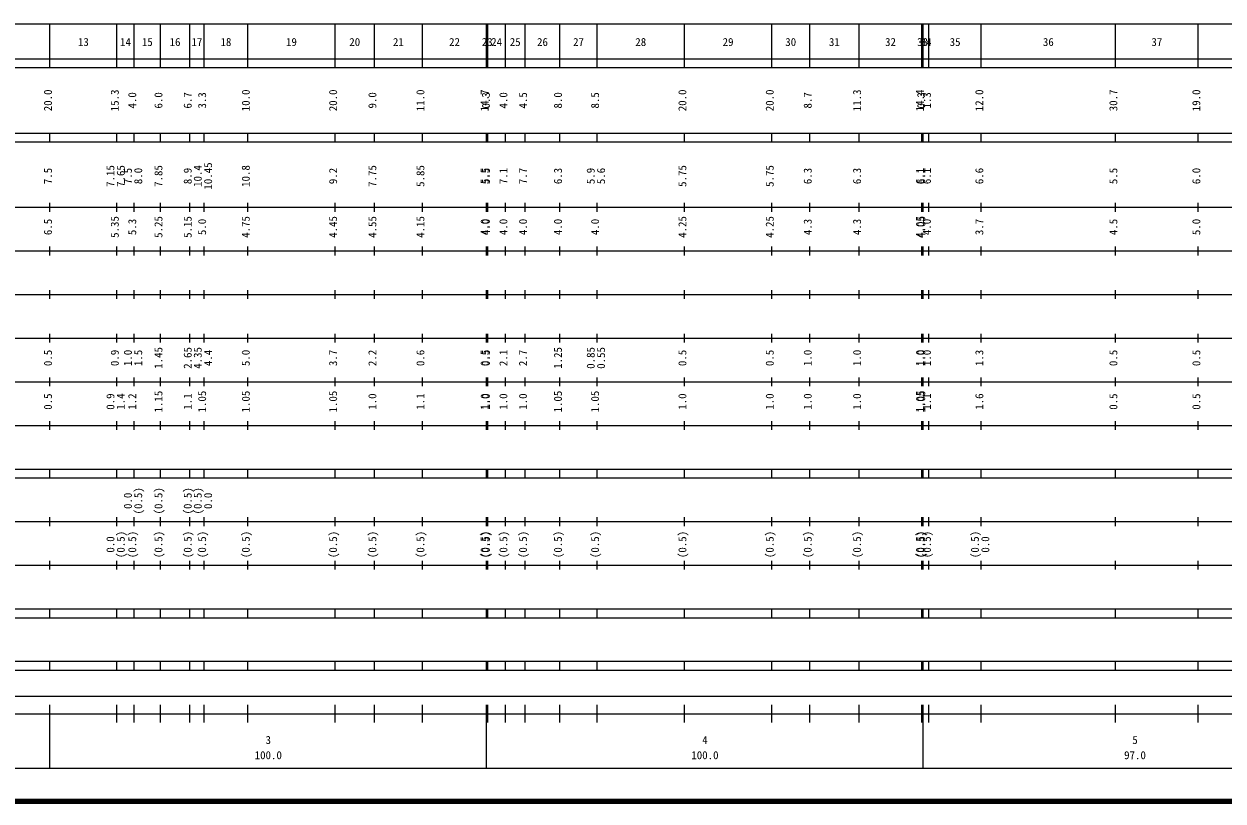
# Model space of a CAD drawing. Units: millimetres on the paper, enlarged 1000 times. Extents: x 40000 to 680000, y 20000 to 380000.
# Drawn here: x 262047 to 536656, y 20000 to 198000 of the extents above; entities that cross this region are included whole.
import ezdxf
from ezdxf.enums import TextEntityAlignment as Align

# ---------------------------------------------------------------- set-up
doc = ezdxf.new("R2010")
doc.units = ezdxf.units.MM
doc.header["$LTSCALE"] = 1000
doc.layers.add('M-TTL', color=2, linetype='Continuous', lineweight=140)
doc.layers.add('M-TTL-BAND', color=7, linetype='Continuous', lineweight=25)
doc.styles.add('ＭＳ ゴシック', font='')
doc.styles.get('ＭＳ ゴシック').set_extended_font_data('MS Gothic')

msp = doc.modelspace()

# ---------------------------------------------------------------- linework, layer by layer
at = {"layer": 'M-TTL'}
msp.add_line((40000, 20000), (680000, 20000), dxfattribs=at)
at = {"layer": 'M-TTL-BAND'}
for p, q in [((68000, 198000), (579000, 198000)), ((268000, 188000), (268000, 198000)), ((283300, 188000), (283300, 198000)), ((287300, 188000), (287300, 198000)), ((293300, 188000), (293300, 198000)), ((300000, 188000), (300000, 198000)), ((303300, 188000), (303300, 198000)), ((313300, 188000), (313300, 198000)), ((333300, 188000), (333300, 198000)), ((342300, 188000), (342300, 198000)), ((353300, 188000), (353300, 198000)), ((368000, 188000), (368000, 198000)), ((368300, 188000), (368300, 198000)), ((372300, 188000), (372300, 198000)), ((376800, 188000), (376800, 198000)), ((384800, 188000), (384800, 198000)), ((393300, 188000), (393300, 198000)), ((413300, 188000), (413300, 198000)), ((433300, 188000), (433300, 198000)), ((442000, 188000), (442000, 198000)), ((453300, 188000), (453300, 198000)), ((467700, 188000), (467700, 198000)), ((468000, 188000), (468000, 198000)), ((469300, 188000), (469300, 198000)), ((481300, 188000), (481300, 198000)), ((512000, 188000), (512000, 198000)), ((531000, 188000), (531000, 198000)), ((40000, 190000), (579000, 190000)), ((40000, 188000), (579000, 188000)), ((40000, 173000), (579000, 173000)), ((40000, 171000), (579000, 171000)), ((268000, 171000), (268000, 173000)), ((283300, 171000), (283300, 173000)), ((287300, 171000), (287300, 173000)), ((293300, 171000), (293300, 173000)), ((300000, 171000), (300000, 173000)), ((303300, 171000), (303300, 173000)), ((313300, 171000), (313300, 173000)), ((333300, 171000), (333300, 173000)), ((342300, 171000), (342300, 173000)), ((353300, 171000), (353300, 173000)), ((368000, 171000), (368000, 173000)), ((368300, 171000), (368300, 173000)), ((372300, 171000), (372300, 173000)), ((376800, 171000), (376800, 173000)), ((384800, 171000), (384800, 173000)), ((393300, 171000), (393300, 173000)), ((413300, 171000), (413300, 173000)), ((433300, 171000), (433300, 173000)), ((442000, 171000), (442000, 173000)), ((453300, 171000), (453300, 173000)), ((467700, 171000), (467700, 173000)), ((468000, 171000), (468000, 173000)), ((469300, 171000), (469300, 173000)), ((481300, 171000), (481300, 173000)), ((512000, 171000), (512000, 173000)), ((531000, 171000), (531000, 173000)), ((268000, 155000), (268000, 157000)), ((283300, 155000), (283300, 157000)), ((287300, 155000), (287300, 157000)), ((293300, 155000), (293300, 157000)), ((300000, 155000), (300000, 157000)), ((303300, 155000), (303300, 157000)), ((313300, 155000), (313300, 157000)), ((333300, 155000), (333300, 157000)), ((342300, 155000), (342300, 157000)), ((353300, 155000), (353300, 157000)), ((368000, 155000), (368000, 157000)), ((368300, 155000), (368300, 157000)), ((372300, 155000), (372300, 157000)), ((376800, 155000), (376800, 157000)), ((384800, 155000), (384800, 157000)), ((393300, 155000), (393300, 157000)), ((413300, 155000), (413300, 157000)), ((433300, 155000), (433300, 157000)), ((442000, 155000), (442000, 157000)), ((453300, 155000), (453300, 157000)), ((467700, 155000), (467700, 157000)), ((468000, 155000), (468000, 157000)), ((469300, 155000), (469300, 157000)), ((481300, 155000), (481300, 157000)), ((512000, 155000), (512000, 157000)), ((531000, 155000), (531000, 157000)), ((40000, 156000), (579000, 156000)), ((46000, 146000), (579000, 146000)), ((268000, 145000), (268000, 147000)), ((283300, 145000), (283300, 147000)), ((287300, 145000), (287300, 147000)), ((293300, 145000), (293300, 147000)), ((300000, 145000), (300000, 147000)), ((303300, 145000), (303300, 147000)), ((313300, 145000), (313300, 147000)), ((333300, 145000), (333300, 147000)), ((342300, 145000), (342300, 147000)), ((353300, 145000), (353300, 147000)), ((368000, 145000), (368000, 147000)), ((368300, 145000), (368300, 147000)), ((372300, 145000), (372300, 147000)), ((376800, 145000), (376800, 147000)), ((384800, 145000), (384800, 147000)), ((393300, 145000), (393300, 147000)), ((413300, 145000), (413300, 147000)), ((433300, 145000), (433300, 147000)), ((442000, 145000), (442000, 147000)), ((453300, 145000), (453300, 147000)), ((467700, 145000), (467700, 147000)), ((468000, 145000), (468000, 147000)), ((469300, 145000), (469300, 147000)), ((481300, 145000), (481300, 147000)), ((512000, 145000), (512000, 147000)), ((531000, 145000), (531000, 147000)), ((52000, 136000), (579000, 136000)), ((268000, 135000), (268000, 137000)), ((283300, 135000), (283300, 137000)), ((287300, 135000), (287300, 137000)), ((293300, 135000), (293300, 137000)), ((300000, 135000), (300000, 137000)), ((303300, 135000), (303300, 137000)), ((313300, 135000), (313300, 137000)), ((333300, 135000), (333300, 137000)), ((342300, 135000), (342300, 137000)), ((353300, 135000), (353300, 137000)), ((368000, 135000), (368000, 137000)), ((368300, 135000), (368300, 137000)), ((372300, 135000), (372300, 137000)), ((376800, 135000), (376800, 137000)), ((384800, 135000), (384800, 137000)), ((393300, 135000), (393300, 137000)), ((413300, 135000), (413300, 137000)), ((433300, 135000), (433300, 137000)), ((442000, 135000), (442000, 137000)), ((453300, 135000), (453300, 137000)), ((467700, 135000), (467700, 137000)), ((468000, 135000), (468000, 137000)), ((469300, 135000), (469300, 137000)), ((481300, 135000), (481300, 137000)), ((512000, 135000), (512000, 137000)), ((531000, 135000), (531000, 137000)), ((268000, 125000), (268000, 127000)), ((283300, 125000), (283300, 127000)), ((287300, 125000), (287300, 127000)), ((293300, 125000), (293300, 127000)), ((300000, 125000), (300000, 127000)), ((303300, 125000), (303300, 127000)), ((313300, 125000), (313300, 127000)), ((333300, 125000), (333300, 127000)), ((342300, 125000), (342300, 127000)), ((353300, 125000), (353300, 127000)), ((368000, 125000), (368000, 127000)), ((368300, 125000), (368300, 127000)), ((372300, 125000), (372300, 127000)), ((376800, 125000), (376800, 127000)), ((384800, 125000), (384800, 127000)), ((393300, 125000), (393300, 127000)), ((413300, 125000), (413300, 127000)), ((433300, 125000), (433300, 127000)), ((442000, 125000), (442000, 127000)), ((453300, 125000), (453300, 127000)), ((467700, 125000), (467700, 127000)), ((468000, 125000), (468000, 127000)), ((469300, 125000), (469300, 127000)), ((481300, 125000), (481300, 127000)), ((512000, 125000), (512000, 127000)), ((531000, 125000), (531000, 127000)), ((46000, 126000), (579000, 126000)), ((52000, 116000), (579000, 116000)), ((268000, 115000), (268000, 117000)), ((283300, 115000), (283300, 117000)), ((287300, 115000), (287300, 117000)), ((293300, 115000), (293300, 117000)), ((300000, 115000), (300000, 117000)), ((303300, 115000), (303300, 117000)), ((313300, 115000), (313300, 117000)), ((333300, 115000), (333300, 117000)), ((342300, 115000), (342300, 117000)), ((353300, 115000), (353300, 117000)), ((368000, 115000), (368000, 117000)), ((368300, 115000), (368300, 117000)), ((372300, 115000), (372300, 117000)), ((376800, 115000), (376800, 117000)), ((384800, 115000), (384800, 117000)), ((393300, 115000), (393300, 117000)), ((413300, 115000), (413300, 117000)), ((433300, 115000), (433300, 117000)), ((442000, 115000), (442000, 117000)), ((453300, 115000), (453300, 117000)), ((467700, 115000), (467700, 117000)), ((468000, 115000), (468000, 117000)), ((469300, 115000), (469300, 117000)), ((481300, 115000), (481300, 117000)), ((512000, 115000), (512000, 117000)), ((531000, 115000), (531000, 117000)), ((46000, 106000), (579000, 106000)), ((268000, 105000), (268000, 107000)), ((283300, 105000), (283300, 107000)), ((287300, 105000), (287300, 107000)), ((293300, 105000), (293300, 107000)), ((300000, 105000), (300000, 107000)), ((303300, 105000), (303300, 107000)), ((313300, 105000), (313300, 107000)), ((333300, 105000), (333300, 107000)), ((342300, 105000), (342300, 107000)), ((353300, 105000), (353300, 107000)), ((368000, 105000), (368000, 107000)), ((368300, 105000), (368300, 107000)), ((372300, 105000), (372300, 107000)), ((376800, 105000), (376800, 107000)), ((384800, 105000), (384800, 107000)), ((393300, 105000), (393300, 107000)), ((413300, 105000), (413300, 107000)), ((433300, 105000), (433300, 107000)), ((442000, 105000), (442000, 107000)), ((453300, 105000), (453300, 107000)), ((467700, 105000), (467700, 107000)), ((468000, 105000), (468000, 107000)), ((469300, 105000), (469300, 107000)), ((481300, 105000), (481300, 107000)), ((512000, 105000), (512000, 107000)), ((531000, 105000), (531000, 107000)), ((40000, 96000), (579000, 96000)), ((40000, 94000), (579000, 94000)), ((268000, 94000), (268000, 96000)), ((283300, 94000), (283300, 96000)), ((287300, 94000), (287300, 96000)), ((293300, 94000), (293300, 96000)), ((300000, 94000), (300000, 96000)), ((303300, 94000), (303300, 96000)), ((313300, 94000), (313300, 96000)), ((333300, 94000), (333300, 96000)), ((342300, 94000), (342300, 96000)), ((353300, 94000), (353300, 96000)), ((368000, 94000), (368000, 96000)), ((368300, 94000), (368300, 96000)), ((372300, 94000), (372300, 96000)), ((376800, 94000), (376800, 96000)), ((384800, 94000), (384800, 96000)), ((393300, 94000), (393300, 96000)), ((413300, 94000), (413300, 96000)), ((433300, 94000), (433300, 96000)), ((442000, 94000), (442000, 96000)), ((453300, 94000), (453300, 96000)), ((467700, 94000), (467700, 96000)), ((468000, 94000), (468000, 96000)), ((469300, 94000), (469300, 96000)), ((481300, 94000), (481300, 96000)), ((512000, 94000), (512000, 96000)), ((531000, 94000), (531000, 96000)), ((49000, 84000), (579000, 84000)), ((268000, 83000), (268000, 85000)), ((283300, 83000), (283300, 85000)), ((287300, 83000), (287300, 85000)), ((293300, 83000), (293300, 85000)), ((300000, 83000), (300000, 85000)), ((303300, 83000), (303300, 85000)), ((313300, 83000), (313300, 85000)), ((333300, 83000), (333300, 85000)), ((342300, 83000), (342300, 85000)), ((353300, 83000), (353300, 85000)), ((368000, 83000), (368000, 85000)), ((368300, 83000), (368300, 85000)), ((372300, 83000), (372300, 85000)), ((376800, 83000), (376800, 85000)), ((384800, 83000), (384800, 85000)), ((393300, 83000), (393300, 85000)), ((413300, 83000), (413300, 85000)), ((433300, 83000), (433300, 85000)), ((442000, 83000), (442000, 85000)), ((453300, 83000), (453300, 85000)), ((467700, 83000), (467700, 85000)), ((468000, 83000), (468000, 85000)), ((469300, 83000), (469300, 85000)), ((481300, 83000), (481300, 85000)), ((512000, 83000), (512000, 85000)), ((531000, 83000), (531000, 85000)), ((268000, 73000), (268000, 75000)), ((283300, 73000), (283300, 75000)), ((287300, 73000), (287300, 75000)), ((293300, 73000), (293300, 75000)), ((300000, 73000), (300000, 75000)), ((303300, 73000), (303300, 75000)), ((313300, 73000), (313300, 75000)), ((333300, 73000), (333300, 75000)), ((342300, 73000), (342300, 75000)), ((353300, 73000), (353300, 75000)), ((368000, 73000), (368000, 75000)), ((368300, 73000), (368300, 75000)), ((372300, 73000), (372300, 75000)), ((376800, 73000), (376800, 75000)), ((384800, 73000), (384800, 75000)), ((393300, 73000), (393300, 75000)), ((413300, 73000), (413300, 75000)), ((433300, 73000), (433300, 75000)), ((442000, 73000), (442000, 75000)), ((453300, 73000), (453300, 75000)), ((467700, 73000), (467700, 75000)), ((468000, 73000), (468000, 75000)), ((469300, 73000), (469300, 75000)), ((481300, 73000), (481300, 75000)), ((512000, 73000), (512000, 75000)), ((531000, 73000), (531000, 75000)), ((40000, 74000), (579000, 74000)), ((40000, 64000), (579000, 64000)), ((268000, 62000), (268000, 64000)), ((283300, 62000), (283300, 64000)), ((287300, 62000), (287300, 64000)), ((293300, 62000), (293300, 64000)), ((300000, 62000), (300000, 64000)), ((303300, 62000), (303300, 64000)), ((313300, 62000), (313300, 64000)), ((333300, 62000), (333300, 64000)), ((342300, 62000), (342300, 64000)), ((353300, 62000), (353300, 64000)), ((368000, 62000), (368000, 64000)), ((368300, 62000), (368300, 64000)), ((372300, 62000), (372300, 64000)), ((376800, 62000), (376800, 64000)), ((384800, 62000), (384800, 64000)), ((393300, 62000), (393300, 64000)), ((413300, 62000), (413300, 64000)), ((433300, 62000), (433300, 64000)), ((442000, 62000), (442000, 64000)), ((453300, 62000), (453300, 64000)), ((467700, 62000), (467700, 64000)), ((468000, 62000), (468000, 64000)), ((469300, 62000), (469300, 64000)), ((481300, 62000), (481300, 64000)), ((512000, 62000), (512000, 64000)), ((531000, 62000), (531000, 64000)), ((40000, 62000), (579000, 62000)), ((40000, 52000), (579000, 52000)), ((40000, 50000), (579000, 50000)), ((268000, 50000), (268000, 52000)), ((283300, 50000), (283300, 52000)), ((287300, 50000), (287300, 52000)), ((293300, 50000), (293300, 52000)), ((300000, 50000), (300000, 52000)), ((303300, 50000), (303300, 52000)), ((313300, 50000), (313300, 52000)), ((333300, 50000), (333300, 52000)), ((342300, 50000), (342300, 52000)), ((353300, 50000), (353300, 52000)), ((368000, 50000), (368000, 52000)), ((368300, 50000), (368300, 52000)), ((372300, 50000), (372300, 52000)), ((376800, 50000), (376800, 52000)), ((384800, 50000), (384800, 52000)), ((393300, 50000), (393300, 52000)), ((413300, 50000), (413300, 52000)), ((433300, 50000), (433300, 52000)), ((442000, 50000), (442000, 52000)), ((453300, 50000), (453300, 52000)), ((467700, 50000), (467700, 52000)), ((468000, 50000), (468000, 52000)), ((469300, 50000), (469300, 52000)), ((481300, 50000), (481300, 52000)), ((512000, 50000), (512000, 52000)), ((531000, 50000), (531000, 52000)), ((71000, 44000), (562000, 44000)), ((268000, 27500), (268000, 42000)), ((283300, 38000), (283300, 42000)), ((287300, 38000), (287300, 42000)), ((293300, 38000), (293300, 42000)), ((300000, 38000), (300000, 42000)), ((303300, 38000), (303300, 42000)), ((313300, 38000), (313300, 42000)), ((333300, 38000), (333300, 42000)), ((342300, 38000), (342300, 42000)), ((353300, 38000), (353300, 42000)), ((368000, 27500), (368000, 42000)), ((368300, 38000), (368300, 42000)), ((372300, 38000), (372300, 42000)), ((376800, 38000), (376800, 42000)), ((384800, 38000), (384800, 42000)), ((393300, 38000), (393300, 42000)), ((413300, 38000), (413300, 42000)), ((433300, 38000), (433300, 42000)), ((442000, 38000), (442000, 42000)), ((453300, 38000), (453300, 42000)), ((467700, 38000), (467700, 42000)), ((468000, 27500), (468000, 42000)), ((469300, 38000), (469300, 42000)), ((481300, 38000), (481300, 42000)), ((512000, 38000), (512000, 42000)), ((531000, 38000), (531000, 42000)), ((40000, 40000), (579000, 40000)), ((68000, 27500), (579000, 27500))]:
    msp.add_line(p, q, dxfattribs=at)

# ---------------------------------------------------------------- texts
at = {"layer": 'M-TTL-BAND', "style": 'ＭＳ ゴシック'}
for s, p in [('13', (275650, 192405)), ('14', (285300, 192405)), ('15', (290300, 192405)), ('16', (296650, 192405)), ('17', (301650, 192405)), ('18', (308300, 192405)), ('19', (323300, 192405)), ('20', (337800, 192405)), ('21', (347800, 192405)), ('22', (360650, 192405)), ('23', (368150, 192405)), ('24', (370300, 192405)), ('25', (374550, 192405)), ('26', (380800, 192405)), ('27', (389050, 192405)), ('28', (403300, 192405)), ('29', (423300, 192405)), ('30', (437650, 192405)), ('31', (447650, 192405)), ('32', (460500, 192405)), ('33', (467850, 192405)), ('34', (468650, 192405)), ('35', (475300, 192405)), ('36', (496650, 192405)), ('37', (521500, 192405)), ('3', (318000, 32523)), ('4', (418000, 32523)), ('5', (516500, 32523)), ('100.0', (318000, 29033)), ('100.0', (418000, 29033)), ('97.0', (516500, 29033))]:
    msp.add_text(s, height=1833, dxfattribs=at).set_placement(p, align=Align.BOTTOM_CENTER)
for s, p in [('20.0', (269000, 180500)), ('15.3', (284300, 180500)), ('4.0', (288300, 180500)), ('6.0', (294300, 180500)), ('6.7', (301000, 180500)), ('3.3', (304300, 180500)), ('10.0', (314300, 180500)), ('20.0', (334300, 180500)), ('9.0', (343300, 180500)), ('11.0', (354300, 180500)), ('14.7', (369000, 180500)), ('0.3', (369300, 180500)), ('4.0', (373300, 180500)), ('4.5', (377800, 180500)), ('8.0', (385800, 180500)), ('8.5', (394300, 180500)), ('20.0', (414300, 180500)), ('20.0', (434300, 180500)), ('8.7', (443000, 180500)), ('11.3', (454300, 180500)), ('14.4', (468700, 180500)), ('0.3', (469000, 180500)), ('1.3', (470300, 180500)), ('12.0', (482300, 180500)), ('30.7', (513000, 180500)), ('19.0', (532000, 180500)), ('7.5', (269000, 163174)), ('7.15', (283300, 163174)), ('7.65', (285670, 163174)), ('7.5', (287300, 163174)), ('8.0', (289670, 163174)), ('7.85', (294300, 163174)), ('8.9', (301000, 163174)), ('10.4', (303300, 163174)), ('10.45', (305670, 163174)), ('10.8', (314300, 163174)), ('9.2', (334300, 163174)), ('7.75', (343300, 163174)), ('5.85', (354300, 163174)), ('5.5', (369000, 163174)), ('5.5', (369300, 163174)), ('7.1', (373300, 163174)), ('7.7', (377800, 163174)), ('6.3', (385800, 163174)), ('5.9', (393300, 163174)), ('5.6', (395670, 163174)), ('5.75', (414300, 163174)), ('5.75', (434300, 163174)), ('6.3', (443000, 163174)), ('6.3', (454300, 163174)), ('6.1', (468700, 163174)), ('6.1', (469000, 163174)), ('6.1', (470300, 163174)), ('6.6', (482300, 163174)), ('5.5', (513000, 163174)), ('6.0', (532000, 163174)), ('5.35', (284300, 151500)), ('5.25', (294300, 151500)), ('5.15', (301000, 151500)), ('4.75', (314300, 151500)), ('4.45', (334300, 151500)), ('4.55', (343300, 151500)), ('4.15', (354300, 151500)), ('4.25', (414300, 151500)), ('4.25', (434300, 151500)), ('4.05', (468700, 151500)), ('4.05', (469000, 151500)), ('6.5', (269000, 151500)), ('5.3', (288300, 151500)), ('5.0', (304300, 151500)), ('4.0', (369000, 151500)), ('4.0', (369300, 151500)), ('4.0', (373300, 151500)), ('4.0', (377800, 151500)), ('4.0', (385800, 151500)), ('4.0', (394300, 151500)), ('4.3', (443000, 151500)), ('4.3', (454300, 151500)), ('4.0', (470300, 151500)), ('3.7', (482300, 151500)), ('4.5', (513000, 151500)), ('5.0', (532000, 151500)), ('1.45', (294300, 121500)), ('2.65', (301000, 121500)), ('4.35', (303300, 121500)), ('1.25', (385800, 121500)), ('0.85', (393300, 121500)), ('0.55', (395670, 121500)), ('0.5', (269000, 121500)), ('0.9', (284300, 121500)), ('1.0', (287300, 121500)), ('1.5', (289670, 121500)), ('4.4', (305670, 121500)), ('5.0', (314300, 121500)), ('3.7', (334300, 121500)), ('2.2', (343300, 121500)), ('0.6', (354300, 121500)), ('0.5', (369000, 121500)), ('0.5', (369300, 121500)), ('2.1', (373300, 121500)), ('2.7', (377800, 121500)), ('0.5', (414300, 121500)), ('0.5', (434300, 121500)), ('1.0', (443000, 121500)), ('1.0', (454300, 121500)), ('1.0', (468700, 121500)), ('1.0', (469000, 121500)), ('1.0', (470300, 121500)), ('1.3', (482300, 121500)), ('0.5', (513000, 121500)), ('0.5', (532000, 121500)), ('0.5', (269000, 111500)), ('0.9', (283300, 111500)), ('1.4', (285670, 111500)), ('1.2', (288300, 111500)), ('1.15', (294300, 111500)), ('1.1', (301000, 111500)), ('1.05', (304300, 111500)), ('1.05', (314300, 111500)), ('1.05', (334300, 111500)), ('1.0', (343300, 111500)), ('1.1', (354300, 111500)), ('1.0', (369000, 111500)), ('1.0', (369300, 111500)), ('1.0', (373300, 111500)), ('1.0', (377800, 111500)), ('1.05', (385800, 111500)), ('1.05', (394300, 111500)), ('1.0', (414300, 111500)), ('1.0', (434300, 111500)), ('1.0', (443000, 111500)), ('1.0', (454300, 111500)), ('1.05', (468700, 111500)), ('1.05', (469000, 111500)), ('1.1', (470300, 111500)), ('1.6', (482300, 111500)), ('0.5', (513000, 111500)), ('0.5', (532000, 111500)), ('(0.5)', (289670, 88764)), ('(0.5)', (294300, 88764)), ('(0.5)', (301000, 88764)), ('(0.5)', (303300, 88764)), ('0.0', (287300, 88764)), ('0.0', (305670, 88764)), ('0.0', (283300, 78764)), ('(0.5)', (285670, 78764)), ('(0.5)', (288300, 78764)), ('(0.5)', (294300, 78764)), ('(0.5)', (301000, 78764)), ('(0.5)', (304300, 78764)), ('(0.5)', (314300, 78764)), ('(0.5)', (334300, 78764)), ('(0.5)', (343300, 78764)), ('(0.5)', (354300, 78764)), ('(0.5)', (369000, 78764)), ('(0.5)', (369300, 78764)), ('(0.5)', (373300, 78764)), ('(0.5)', (377800, 78764)), ('(0.5)', (385800, 78764)), ('(0.5)', (394300, 78764)), ('(0.5)', (414300, 78764)), ('(0.5)', (434300, 78764)), ('(0.5)', (443000, 78764)), ('(0.5)', (454300, 78764)), ('(0.5)', (468700, 78764)), ('(0.5)', (469000, 78764)), ('(0.5)', (470300, 78764)), ('(0.5)', (481300, 78764)), ('0.0', (483670, 78764))]:
    msp.add_text(s, height=1833, rotation=90, dxfattribs=at).set_placement(p, align=Align.BOTTOM_CENTER)

doc.saveas('drawing.dxf')
